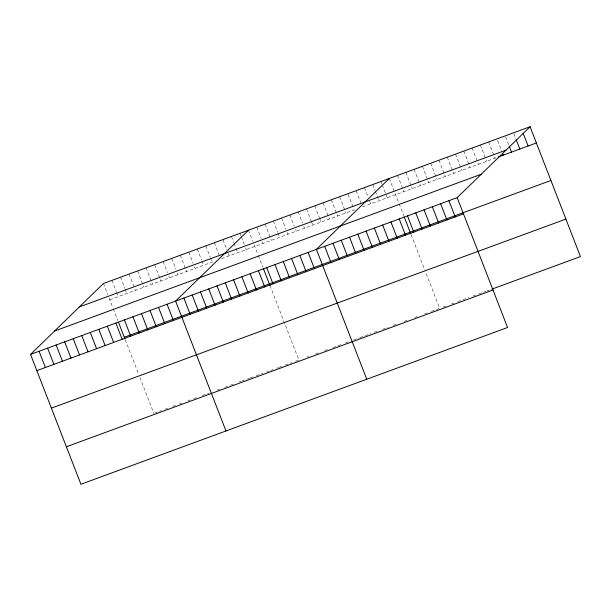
<?xml version="1.0" encoding="UTF-8"?>
<svg xmlns="http://www.w3.org/2000/svg" width="611" height="611" viewBox="0 0 611 611"><rect width="100%" height="100%" fill="white"/><g stroke="black" fill="none" stroke-linecap="round" stroke-linejoin="round"><path stroke-width="0.46" stroke-dasharray="3.06 2.29" d="M109.743 299.734L214.69 261.172M221.518 258.659L354.181 209.917L347.88 193.687M362.46 206.877L496.628 157.577M154.667 413.044L161.495 410.531M164.901 409.278L167.467 408.339M172.585 406.46L175.999 405.208M179.413 403.947L181.971 403.008M187.944 400.816L190.502 399.877M193.916 398.624L196.475 397.677M202.447 395.485L209.275 392.98M216.951 390.154L221.22 388.588M224.634 387.336L229.751 385.449M230.607 385.136L234.021 383.884M239.138 382.005L240.849 381.379M241.696 381.065L246.821 379.179M247.669 378.866L249.38 378.24M250.235 377.926L254.497 376.361M256.208 375.734L263.028 373.222M266.442 371.969L269.856 370.717M270.711 370.403L273.27 369.464M276.684 368.212L278.387 367.585M279.242 367.272L281.801 366.325M285.215 365.072L292.043 362.567M295.457 361.315L298.871 360.055L284.329 322.562M307.15 357.015L308.807 356.404M315.429 353.968L319.576 352.448M324.54 350.622L329.512 348.797M332.827 347.583L341.931 344.237M345.246 343.015L350.218 341.19M353.532 339.976L359.329 337.845M360.154 337.539L370.923 333.583M374.23 332.369L379.202 330.543M382.517 329.321L388.313 327.19M393.278 325.365L398.25 323.54M404.047 321.409L409.019 319.584M414.816 317.453L417.298 316.544M424.752 313.802L427.234 312.893M431.381 311.366L439.66 308.326L425.439 271.666M442.975 307.112L447.939 305.286M451.254 304.064L456.226 302.239M457.876 301.628L468.645 297.679M472.784 296.152L477.756 294.326M478.581 294.021L486.035 291.287M486.868 290.981L489.35 290.065M513.851 133.679L515.837 138.804M505.572 136.727L508.879 145.265M497.621 140.622L501.593 150.871M488.678 141.958L494.971 158.188M480.391 144.998L486.684 161.228M472.112 148.045L478.405 164.275M463.825 151.085L470.126 167.315M455.546 154.132L461.84 170.354M447.267 157.172L453.561 173.402M438.981 160.212L445.282 176.442M430.702 163.259L436.995 179.489M422.422 166.299L428.716 182.529M414.136 169.346L420.429 185.576M405.857 172.386L412.15 188.616M397.578 175.433L403.871 191.655M389.291 178.473L398.494 202.203M399.143 203.868L403.993 216.363M411.127 234.777L424.782 269.97M381.012 181.513L382.005 184.079M382.333 184.934L387.305 197.743M372.733 184.56L375.047 190.54M375.383 191.396L379.026 200.79M364.446 187.6L368.089 196.994M369.747 201.271L370.74 203.83M356.167 190.647L360.803 202.6M339.601 196.734L345.895 212.956M331.322 199.774L337.616 216.004M323.036 202.814L329.337 219.044M314.757 205.861L319.393 217.822M319.729 218.669L321.05 222.091M306.478 208.901L311.114 220.861M311.442 221.717L312.771 225.131M298.191 211.948L302.498 223.053M303.827 226.467L304.484 228.178M289.912 214.988L294.219 226.093M295.541 229.507L296.205 231.218M281.633 218.035L285.933 229.133M287.262 232.554L287.926 234.257M273.346 221.075L277.654 232.18M277.982 233.035L279.639 237.305M265.067 224.122L271.36 240.344M256.78 227.162L261.088 238.267M262.417 241.681L263.081 243.392M248.501 230.202L252.809 241.307M254.138 244.721L257.705 253.932M258.354 255.597L262.875 267.267M270.009 285.643L283.993 321.699M239.97 233.341L240.963 235.899M241.292 236.755L244.278 244.446M245.599 247.86L246.264 249.571M231.439 236.472L233.753 242.452M234.089 243.308L237.732 252.702M222.9 239.611L226.88 249.861M228.201 253.275L229.201 255.841M214.369 242.743L219.013 254.703M205.838 245.882L210.146 256.987M210.474 257.842L212.132 262.111M197.307 249.013L201.615 260.118M201.943 260.973L203.6 265.243M188.776 252.152L193.076 263.257M194.405 266.671L195.069 268.382M180.237 255.283L186.538 271.513M171.706 258.422L176.014 269.527M177.343 272.941L178 274.652M163.175 261.554L167.483 272.659M168.804 276.08L169.468 277.784M154.644 264.693L160.937 280.923M146.113 267.824L152.406 284.054M137.574 270.963L143.868 287.193M129.043 274.095L135.337 290.324M120.512 277.234L124.82 288.339M125.148 289.194L126.805 293.463M111.981 280.365L116.289 291.47M116.617 292.325L118.274 296.595M103.442 283.504L107.75 294.609M109.079 298.023L112.645 307.234M113.295 308.899L117.816 320.561M125.286 339.8L138.605 374.146M139.911 377.529L153.812 413.357"/><path stroke-width="0.92" d="M530.081 126.744L457.188 197.643L507.558 327.496L80.919 484.256L30.55 354.403L103.442 283.504L530.081 126.744L580.45 256.597L491.832 289.156M248.501 230.202L175.609 301.108L225.971 430.961M389.291 178.473L316.399 249.372L366.76 379.225M79.392 306.898L506.03 150.138M498.278 156.966L536.382 142.966M54.608 331.009L481.247 174.25M30.55 354.403L457.188 197.643M124.285 337.226L550.923 180.466M36.843 370.633L463.482 213.873M51.385 408.133L478.023 251.365M477.29 251.656L565.908 219.097M66.37 446.763L493.008 290.004M523.131 133.198L528.095 146.014M516.173 139.659L519.816 149.053M509.215 146.121L511.529 152.101M502.586 153.437L503.25 155.141M448.909 200.683L455.203 216.913M440.623 203.73L446.916 219.96M432.344 206.77L438.637 223M424.065 209.817L430.358 226.047M415.778 212.857L422.071 229.087M407.499 215.904L413.792 232.127M404.314 217.203L410.798 233.914M399.212 218.944L405.513 235.174M390.933 221.992L397.226 238.214M382.654 225.031L388.947 241.261M374.367 228.071L380.661 244.301M366.088 231.118L372.382 247.348M357.809 234.158L364.103 250.388M349.523 237.205L355.816 253.428M341.244 240.245L347.537 256.475M332.964 243.293L339.258 259.515M324.678 246.332L330.971 262.562M308.112 252.419L314.413 268.649M299.833 255.459L306.126 271.689M291.554 258.506L297.847 274.729M283.267 261.546L289.568 277.776M274.988 264.594L281.281 280.816M266.709 267.633L273.002 283.863M263.524 268.932L270.009 285.643M258.422 270.673L264.716 286.903M250.143 273.72L256.437 289.95M241.864 276.76L248.158 292.99M233.578 279.807L239.871 296.03M225.299 282.847L231.592 299.077M217.02 285.895L223.313 302.117M208.733 288.934L215.026 305.164M200.454 291.974L206.747 308.204M192.167 295.021L198.468 311.251M183.888 298.061L190.181 314.291M167.078 304.24L173.371 320.47M158.539 307.379L164.833 323.601M150.008 310.51L156.301 326.74M141.477 313.649L147.77 329.871M132.946 316.781L139.239 333.01M124.407 319.92L130.708 336.149M118.465 322.226L124.95 338.945M115.876 323.051L122.169 339.281M107.345 326.19L113.638 342.42M98.814 329.321L105.107 345.551M90.283 332.46L96.576 348.69M81.744 335.592L88.037 351.821M73.213 338.731L79.506 354.96M64.682 341.862L70.975 358.092M56.151 345.001L62.444 361.231M47.612 348.133L53.913 364.362M39.081 351.272L45.374 367.501"/></g></svg>
